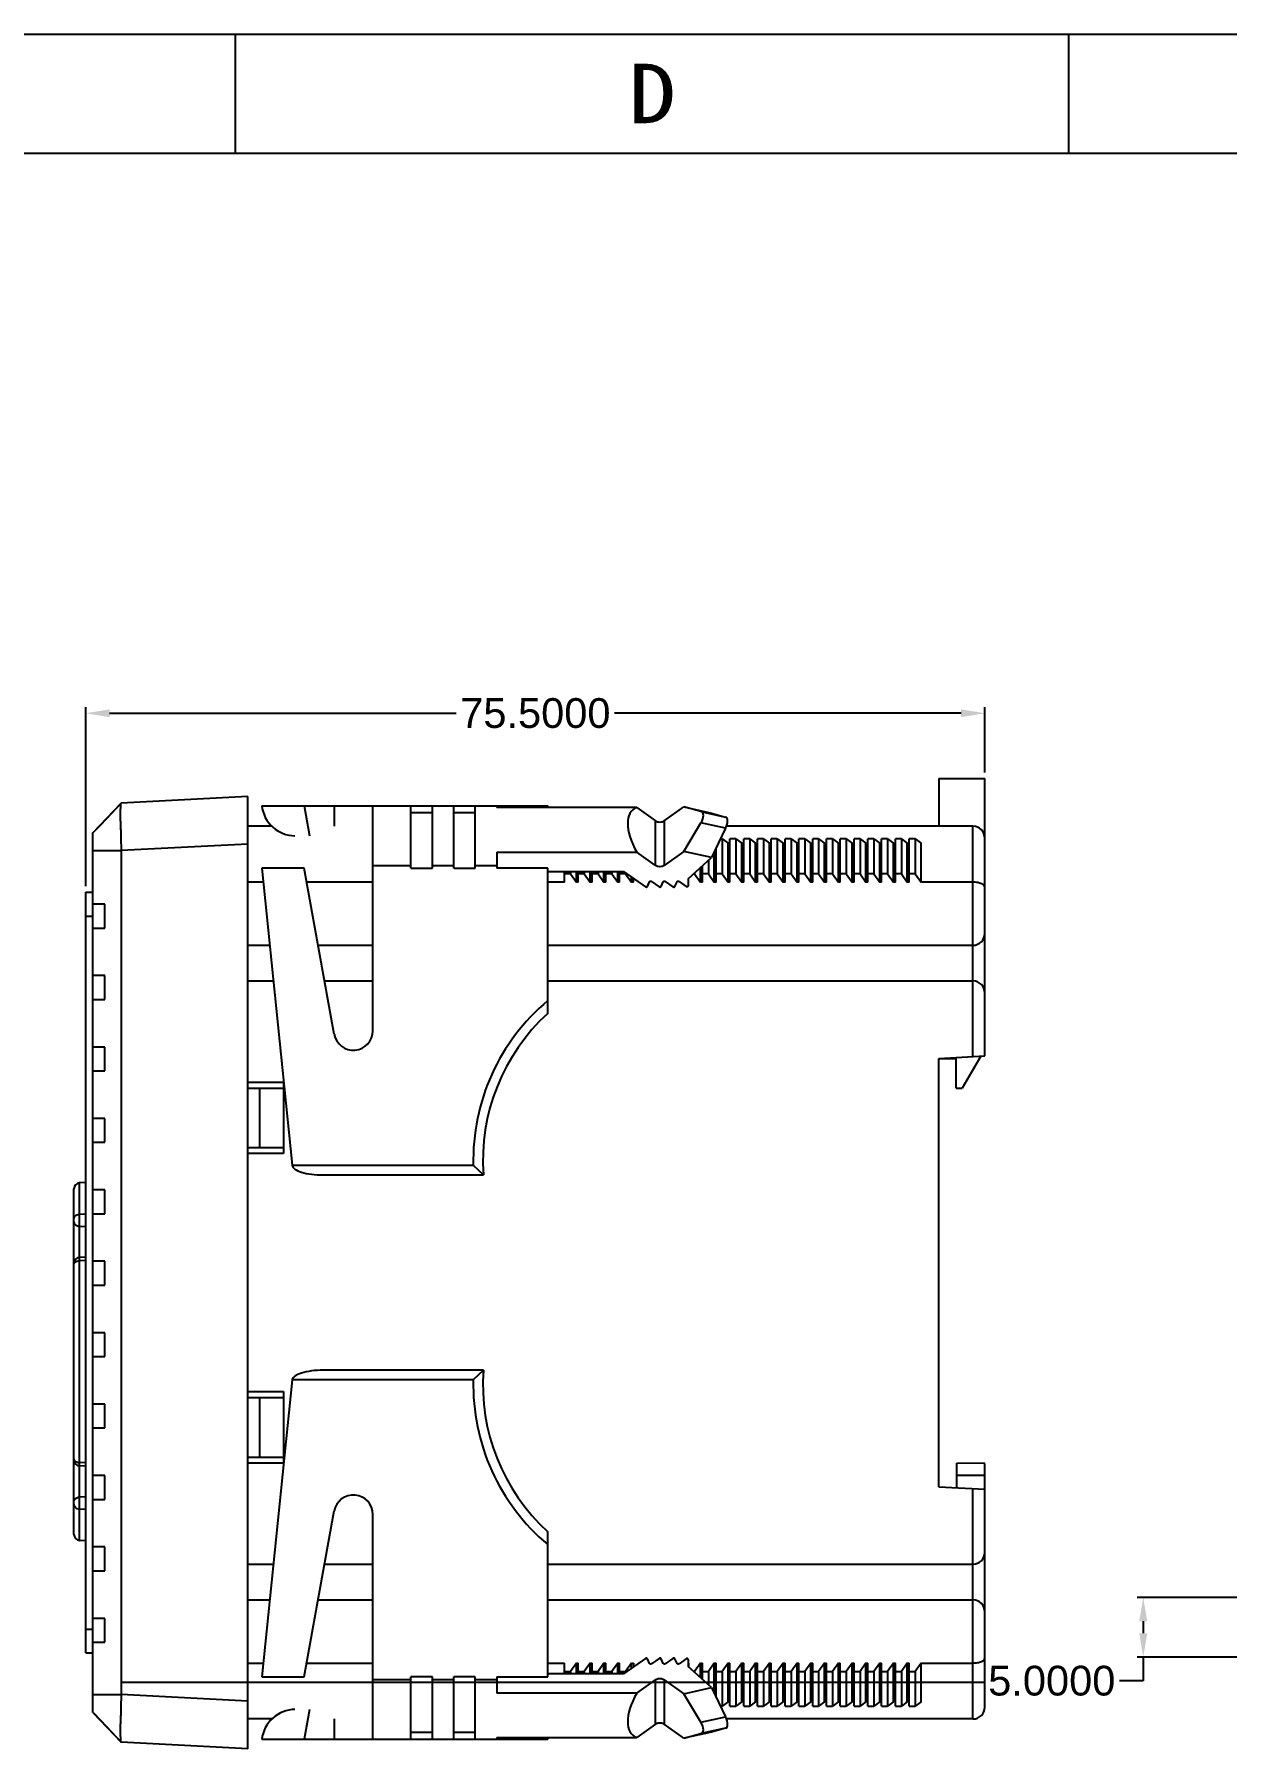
# Model space of a CAD drawing. Header units: millimetres. Extents: x 0 to 3909, y 0 to 1786.
# Drawn here: x 3612.5 to 3712.6, y 1641.6 to 1785.6 of the extents above; entities that cross this region are included whole.
import ezdxf
from ezdxf.enums import TextEntityAlignment as Align

# ---------------------------------------------------------------- set-up
doc = ezdxf.new("R2010")
doc.units = ezdxf.units.MM
doc.header["$MEASUREMENT"] = 0
doc.layers.get('0').update_dxf_attribs({"linetype": 'CONTINUOUS'})
doc.layers.get('Defpoints').update_dxf_attribs({"linetype": 'CONTINUOUS'})
doc.layers.add('dim', color=82, linetype='CONTINUOUS', lineweight=9)
doc.styles.get("Standard").update_dxf_attribs({"font": 'arial.ttf'})
doc.styles.add('TEXTSTYLE_0', font='txt', dxfattribs={"width": 0.8})
doc.dimstyles.get("Standard").update_dxf_attribs({"dimtxt": 0.18, "dimasz": 0.18, "dimexe": 0.18, "dimexo": 0.0625, "dimgap": 0.09, "dimtad": 0, "dimtih": 1, "dimtoh": 1, "dimdec": 4, "dimzin": 0, "dimdsep": 46, "dimtxsty": 'Standard', "dimcen": 0.09, "dimadec": 0, "dimazin": 0, "dimtfac": 1, "dimtdec": 4, "dimtofl": 0, "dimtmove": 0, "dimatfit": 3, "dimfxl": 0, "dimtolj": 1, "dimtzin": 0, "dimarcsym": 0})

# ---------------------------------------------------------------- blocks, each defined once
blk = doc.blocks.new('SUN_6HWZ35TKK40GSGJE8VEUYAXIAKM')
at = {"color": 7, "linetype": 'Continuous'}
for p, q in [((-594, 420), (0, 420)), ((-280, 410), (-280, 420)), ((-210, 410), (-210, 420)), ((-584, 410), (-10, 410))]:
    blk.add_line(p, q, dxfattribs=at)
at = {"color": 2, "style": 'TEXTSTYLE_0', "width": 0.792749}
blk.add_text('D', height=5, dxfattribs=at).set_placement((-246.99, 412.53), (-242.99, 412.53), align=Align.FIT)
blk = doc.blocks.new('*D74')
at = {"layer": 'Defpoints', "color": 0}
for p in [(3692.34, 1728.57), (3692.34, 1723.08), (3616.84, 1713.53)]:
    blk.add_point(p, dxfattribs=at)
at = {"layer": 'dim', "color": 0, "lineweight": -2}
for p, q in [((3616.84, 1714.03), (3616.84, 1729.07)), ((3618.84, 1728.57), (3647.94, 1728.57)), ((3690.34, 1728.57), (3661.23, 1728.57)), ((3692.34, 1723.58), (3692.34, 1729.07))]:
    blk.add_line(p, q, dxfattribs=at)
at = {"layer": 'dim', "color": 0}
for points in [[(3618.84, 1728.9), (3618.84, 1728.24), (3616.84, 1728.57)], [(3690.34, 1728.9), (3690.34, 1728.24), (3692.34, 1728.57)]]:
    blk.add_solid(points, dxfattribs=at)
at = {"layer": 'dim', "color": 0, "insert": (3654.59, 1728.57), "char_height": 2.5, "attachment_point": 5}
blk.add_mtext('\\A1;75.5000', dxfattribs=at)
blk = doc.blocks.new('*D82')
at = {"layer": 'Defpoints', "color": 0}
for p in [(3736.83, 1654.28), (3705.64, 1649.28), (3736.83, 1649.28)]:
    blk.add_point(p, dxfattribs=at)
at = {"layer": 'dim', "color": 0, "lineweight": -2}
for p, q in [((3736.33, 1654.28), (3705.14, 1654.28)), ((3705.64, 1652.28), (3705.64, 1651.28)), ((3736.33, 1649.28), (3705.14, 1649.28)), ((3705.64, 1649.28), (3705.64, 1647.28)), ((3705.64, 1647.28), (3703.64, 1647.28))]:
    blk.add_line(p, q, dxfattribs=at)
at = {"layer": 'dim', "color": 0}
for points in [[(3705.31, 1652.28), (3705.98, 1652.28), (3705.64, 1654.28)], [(3705.31, 1651.28), (3705.98, 1651.28), (3705.64, 1649.28)]]:
    blk.add_solid(points, dxfattribs=at)
at = {"layer": 'dim', "color": 0, "insert": (3697.96, 1647.28), "char_height": 2.5, "attachment_point": 5}
blk.add_mtext('\\A1;5.0000', dxfattribs=at)

msp = doc.modelspace()

# ---------------------------------------------------------------- linework, layer by layer
at = {"color": 7, "linetype": 'Continuous'}
for p, q in [((3688.47884, 1723.07825), (3692.33884, 1723.07825)), ((3688.47884, 1723.07825), (3688.47884, 1719.07825)), ((3692.33884, 1699.78055), (3692.33884, 1723.07825)), ((3630.43884, 1721.57825), (3619.808, 1721.02112)), ((3630.43884, 1641.57825), (3630.43884, 1721.57825)), ((3617.43884, 1718.52454), (3619.808, 1721.02112)), ((3619.80406, 1721.01897), (3619.808, 1721.02112)), ((3631.62251, 1720.77825), (3655.63884, 1720.77825)), ((3635.17794, 1720.77825), (3635.63064, 1718.27825)), ((3637.70211, 1720.77825), (3637.70211, 1719.07825)), ((3640.942, 1701.89689), (3640.942, 1720.77825)), ((3644.142, 1715.54566), (3644.142, 1720.77825)), ((3645.942, 1720.20166), (3644.142, 1720.20166)), ((3645.942, 1715.54566), (3645.942, 1720.77825)), ((3647.742, 1715.54566), (3647.742, 1720.77825)), ((3649.542, 1720.20166), (3647.742, 1720.20166)), ((3649.542, 1715.54566), (3649.542, 1720.77825)), ((3651.342, 1720.77825), (3651.342, 1720.65021)), ((3663.10327, 1720.65021), (3651.342, 1720.65021)), ((3655.63884, 1720.77825), (3655.63884, 1720.65021)), ((3663.10327, 1720.65021), (3664.6916, 1719.52709)), ((3665.39871, 1719.52709), (3667.0608, 1720.70237)), ((3668.49712, 1720.31344), (3667.0608, 1720.70237)), ((3667.0608, 1720.70237), (3669.37632, 1720.18615)), ((3668.49712, 1720.31344), (3670.55935, 1719.85366)), ((3669.37632, 1720.18615), (3670.55935, 1719.85366)), ((3617.43884, 1644.63197), (3617.43884, 1718.52454)), ((3619.75524, 1719.49393), (3619.75521, 1719.51521)), ((3632.48189, 1719.07825), (3630.43884, 1719.07825)), ((3664.6916, 1715.77942), (3664.6916, 1719.52709)), ((3665.39871, 1719.52709), (3665.39871, 1715.77942)), ((3667.06773, 1716.9596), (3668.4963, 1719.36192)), ((3670.55867, 1718.9021), (3668.4963, 1719.36192)), ((3670.55867, 1718.9021), (3669.38318, 1716.4447)), ((3691.33884, 1719.07825), (3670.61908, 1719.07825)), ((3691.33884, 1699.72814), (3691.33884, 1719.07825)), ((3617.43884, 1717.0266), (3619.808, 1717.02659)), ((3630.43884, 1717.58374), (3619.808, 1717.0266)), ((3619.808, 1717.02659), (3619.808, 1646.12991)), ((3651.342, 1716.90255), (3663.10327, 1716.90255)), ((3651.342, 1716.90255), (3651.342, 1715.54566)), ((3664.6916, 1715.77942), (3663.10327, 1716.90255)), ((3667.06773, 1716.9596), (3665.39871, 1715.77942)), ((3669.38318, 1716.4447), (3667.06773, 1716.9596)), ((3669.61778, 1714.37825), (3669.61778, 1716.93514)), ((3669.77568, 1714.37825), (3669.77568, 1717.26523)), ((3670.27568, 1718.00564), (3670.12985, 1718.00564)), ((3670.27568, 1718.00564), (3670.77568, 1717.65209)), ((3670.27568, 1718.00564), (3670.27568, 1715.08536)), ((3670.77568, 1714.37825), (3670.77568, 1717.65209)), ((3671.43357, 1718.00564), (3670.93357, 1718.00564)), ((3670.93357, 1714.37825), (3670.93357, 1718.00564)), ((3671.43357, 1718.00564), (3671.93357, 1717.65209)), ((3671.43357, 1718.00564), (3671.43357, 1715.08536)), ((3671.93357, 1714.37825), (3671.93357, 1717.65209)), ((3672.59147, 1718.00564), (3672.09147, 1718.00564)), ((3672.09147, 1714.37825), (3672.09147, 1718.00564)), ((3672.59147, 1718.00564), (3673.09147, 1717.65209)), ((3672.59147, 1718.00564), (3672.59147, 1715.08536)), ((3673.09147, 1714.37825), (3673.09147, 1717.65209)), ((3673.74936, 1718.00564), (3673.24936, 1718.00564)), ((3673.24936, 1714.37825), (3673.24936, 1718.00564)), ((3673.74936, 1718.00564), (3674.24936, 1717.65209)), ((3673.74936, 1718.00564), (3673.74936, 1715.08536)), ((3674.24936, 1714.37825), (3674.24936, 1717.65209)), ((3674.90726, 1718.00564), (3674.40726, 1718.00564)), ((3674.40726, 1714.37825), (3674.40726, 1718.00564)), ((3674.90726, 1718.00564), (3675.40726, 1717.65209)), ((3674.90726, 1718.00564), (3674.90726, 1715.08536)), ((3675.40726, 1714.37825), (3675.40726, 1717.65209)), ((3676.06515, 1718.00564), (3675.56515, 1718.00564)), ((3675.56515, 1714.37825), (3675.56515, 1718.00564)), ((3676.06515, 1718.00564), (3676.56515, 1717.65209)), ((3676.06515, 1718.00564), (3676.06515, 1715.08536)), ((3676.56515, 1714.37825), (3676.56515, 1717.65209)), ((3677.22305, 1718.00564), (3676.72305, 1718.00564)), ((3676.72305, 1714.37825), (3676.72305, 1718.00564)), ((3677.22305, 1718.00564), (3677.72305, 1717.65209)), ((3677.22305, 1718.00564), (3677.22305, 1715.08536)), ((3677.72305, 1714.37825), (3677.72305, 1717.65209)), ((3678.38094, 1718.00564), (3677.88094, 1718.00564)), ((3677.88094, 1714.37825), (3677.88094, 1718.00564)), ((3678.38094, 1718.00564), (3678.88094, 1717.65209)), ((3678.38094, 1718.00564), (3678.38094, 1715.08536)), ((3678.88094, 1714.37825), (3678.88094, 1717.65209)), ((3679.53884, 1718.00564), (3679.03884, 1718.00564)), ((3679.03884, 1714.37825), (3679.03884, 1718.00564)), ((3679.53884, 1718.00564), (3680.03884, 1717.65209)), ((3679.53884, 1718.00564), (3679.53884, 1715.08536)), ((3680.03884, 1714.37825), (3680.03884, 1717.65209)), ((3680.69673, 1718.00564), (3680.19673, 1718.00564)), ((3680.19673, 1714.37825), (3680.19673, 1718.00564)), ((3680.69673, 1718.00564), (3681.19673, 1717.65209)), ((3680.69673, 1718.00564), (3680.69673, 1715.08536)), ((3681.19673, 1714.37825), (3681.19673, 1717.65209)), ((3681.85462, 1718.00564), (3681.35462, 1718.00564)), ((3681.35462, 1714.37825), (3681.35462, 1718.00564)), ((3681.85462, 1718.00564), (3682.35462, 1717.65209)), ((3681.85462, 1718.00564), (3681.85462, 1715.08536)), ((3682.35462, 1714.37825), (3682.35462, 1717.65209)), ((3683.01252, 1718.00564), (3682.51252, 1718.00564)), ((3682.51252, 1714.37825), (3682.51252, 1718.00564)), ((3683.01252, 1718.00564), (3683.51252, 1717.65209)), ((3683.01252, 1718.00564), (3683.01252, 1715.08536)), ((3683.51252, 1714.37825), (3683.51252, 1717.65209)), ((3684.17041, 1718.00564), (3683.67041, 1718.00564)), ((3683.67041, 1714.37825), (3683.67041, 1718.00564)), ((3684.17041, 1718.00564), (3684.67041, 1717.65209)), ((3684.17041, 1718.00564), (3684.17041, 1715.08536)), ((3684.67041, 1714.37825), (3684.67041, 1717.65209)), ((3685.32831, 1718.00564), (3684.82831, 1718.00564)), ((3684.82831, 1714.37825), (3684.82831, 1718.00564)), ((3685.32831, 1718.00564), (3685.82831, 1717.65209)), ((3685.32831, 1718.00564), (3685.32831, 1715.08536)), ((3685.82831, 1714.37825), (3685.82831, 1717.65209)), ((3686.4862, 1718.00564), (3685.9862, 1718.00564)), ((3685.9862, 1714.37825), (3685.9862, 1718.00564)), ((3686.4862, 1718.00564), (3686.9862, 1717.65209)), ((3686.4862, 1718.00564), (3686.4862, 1715.08536)), ((3686.9862, 1714.37825), (3686.9862, 1717.65209)), ((3635.17794, 1715.54566), (3631.62251, 1715.54566)), ((3631.62251, 1715.54566), (3634.16638, 1690.59055)), ((3637.70211, 1701.60592), (3635.17794, 1715.54566)), ((3640.942, 1715.77825), (3644.142, 1715.77825)), ((3644.142, 1715.54566), (3645.942, 1715.54566)), ((3645.942, 1715.77825), (3647.742, 1715.77825)), ((3647.742, 1715.54566), (3649.542, 1715.54566)), ((3649.542, 1715.77825), (3651.342, 1715.77825)), ((3655.63884, 1715.54566), (3651.342, 1715.54566)), ((3655.63884, 1703.3558), (3655.63884, 1715.54566)), ((3667.42283, 1714.6672), (3669.38318, 1716.4447)), ((3668.45989, 1714.37825), (3668.45989, 1715.60753)), ((3668.61778, 1714.37825), (3668.61778, 1715.7507)), ((3669.11778, 1716.20406), (3669.11778, 1715.08536)), ((3631.74152, 1714.37825), (3630.43884, 1714.37825)), ((3640.942, 1714.37825), (3635.38933, 1714.37825)), ((3655.63884, 1715.28726), (3661.99351, 1715.28726)), ((3657.03884, 1714.37825), (3655.63884, 1714.37825)), ((3657.03884, 1714.37825), (3657.03884, 1715.28726)), ((3657.53884, 1715.08536), (3657.03884, 1715.08536)), ((3657.53884, 1715.28726), (3657.53884, 1715.08536)), ((3657.53884, 1715.08536), (3658.03884, 1714.37825)), ((3658.03884, 1714.37825), (3658.03884, 1715.28726)), ((3658.19673, 1714.37825), (3658.03884, 1714.37825)), ((3658.19673, 1714.37825), (3658.19673, 1715.28726)), ((3658.69673, 1715.08536), (3658.19673, 1715.08536)), ((3658.69673, 1715.28726), (3658.69673, 1715.08536)), ((3658.69673, 1715.08536), (3659.19673, 1714.37825)), ((3659.19673, 1714.37825), (3659.19673, 1715.28726)), ((3659.35462, 1714.37825), (3659.19673, 1714.37825)), ((3659.35462, 1714.37825), (3659.35462, 1715.28726)), ((3659.85462, 1715.08536), (3659.35462, 1715.08536)), ((3659.85462, 1715.28726), (3659.85462, 1715.08536)), ((3659.85462, 1715.08536), (3660.35462, 1714.37825)), ((3660.35462, 1714.37825), (3660.35462, 1715.28726)), ((3660.51252, 1714.37825), (3660.35462, 1714.37825)), ((3660.51252, 1714.37825), (3660.51252, 1715.28726)), ((3661.01252, 1715.08536), (3660.51252, 1715.08536)), ((3661.01252, 1715.28726), (3661.01252, 1715.08536)), ((3661.01252, 1715.08536), (3661.51252, 1714.37825)), ((3661.51252, 1714.37825), (3661.51252, 1715.28726)), ((3661.67041, 1714.37825), (3661.51252, 1714.37825)), ((3661.67041, 1714.37825), (3661.67041, 1715.28726)), ((3662.17041, 1715.08536), (3661.67041, 1715.08536)), ((3661.99351, 1715.28726), (3663.83268, 1713.98678)), ((3662.17041, 1715.16217), (3662.17041, 1715.08536)), ((3662.17041, 1715.08536), (3662.67041, 1714.37825)), ((3662.67041, 1714.37825), (3662.67041, 1714.80862)), ((3662.82831, 1714.37825), (3662.67041, 1714.37825)), ((3662.82831, 1714.37825), (3662.82831, 1714.69697)), ((3663.99875, 1714.01548), (3664.17427, 1714.40851)), ((3664.34351, 1714.44432), (3664.99057, 1713.98678)), ((3665.15664, 1714.01548), (3665.33217, 1714.40851)), ((3665.5014, 1714.44432), (3666.14847, 1713.98678)), ((3666.31454, 1714.01548), (3666.49006, 1714.40851)), ((3666.6593, 1714.44432), (3667.25212, 1714.02513)), ((3667.42283, 1714.6672), (3667.42283, 1714.07513)), ((3667.45989, 1714.37825), (3667.45989, 1714.6672)), ((3667.95989, 1715.08536), (3667.884, 1715.08536)), ((3667.95989, 1715.15417), (3667.95989, 1715.08536)), ((3667.95989, 1715.08536), (3668.45989, 1714.37825)), ((3668.61778, 1714.37825), (3668.45989, 1714.37825)), ((3669.11778, 1715.08536), (3668.61778, 1715.08536)), ((3669.11778, 1715.08536), (3669.61778, 1714.37825)), ((3669.77568, 1714.37825), (3669.61778, 1714.37825)), ((3670.27568, 1715.08536), (3669.77568, 1715.08536)), ((3670.27568, 1715.08536), (3670.77568, 1714.37825)), ((3670.93357, 1714.37825), (3670.77568, 1714.37825)), ((3671.43357, 1715.08536), (3670.93357, 1715.08536)), ((3671.43357, 1715.08536), (3671.93357, 1714.37825)), ((3672.09147, 1714.37825), (3671.93357, 1714.37825)), ((3672.59147, 1715.08536), (3672.09147, 1715.08536)), ((3672.59147, 1715.08536), (3673.09147, 1714.37825)), ((3673.24936, 1714.37825), (3673.09147, 1714.37825)), ((3673.74936, 1715.08536), (3673.24936, 1715.08536)), ((3673.74936, 1715.08536), (3674.24936, 1714.37825)), ((3674.40726, 1714.37825), (3674.24936, 1714.37825)), ((3674.90726, 1715.08536), (3674.40726, 1715.08536)), ((3674.90726, 1715.08536), (3675.40726, 1714.37825)), ((3675.56515, 1714.37825), (3675.40726, 1714.37825)), ((3676.06515, 1715.08536), (3675.56515, 1715.08536)), ((3676.06515, 1715.08536), (3676.56515, 1714.37825)), ((3676.72305, 1714.37825), (3676.56515, 1714.37825)), ((3677.22305, 1715.08536), (3676.72305, 1715.08536)), ((3677.22305, 1715.08536), (3677.72305, 1714.37825)), ((3677.88094, 1714.37825), (3677.72305, 1714.37825)), ((3678.38094, 1715.08536), (3677.88094, 1715.08536)), ((3678.38094, 1715.08536), (3678.88094, 1714.37825)), ((3679.03884, 1714.37825), (3678.88094, 1714.37825)), ((3679.53884, 1715.08536), (3679.03884, 1715.08536)), ((3679.53884, 1715.08536), (3680.03884, 1714.37825)), ((3680.19673, 1714.37825), (3680.03884, 1714.37825)), ((3680.69673, 1715.08536), (3680.19673, 1715.08536)), ((3680.69673, 1715.08536), (3681.19673, 1714.37825)), ((3681.35462, 1714.37825), (3681.19673, 1714.37825)), ((3681.85462, 1715.08536), (3681.35462, 1715.08536)), ((3681.85462, 1715.08536), (3682.35462, 1714.37825)), ((3682.51252, 1714.37825), (3682.35462, 1714.37825)), ((3683.01252, 1715.08536), (3682.51252, 1715.08536)), ((3683.01252, 1715.08536), (3683.51252, 1714.37825)), ((3683.67041, 1714.37825), (3683.51252, 1714.37825)), ((3684.17041, 1715.08536), (3683.67041, 1715.08536)), ((3684.17041, 1715.08536), (3684.67041, 1714.37825)), ((3684.82831, 1714.37825), (3684.67041, 1714.37825)), ((3685.32831, 1715.08536), (3684.82831, 1715.08536)), ((3685.32831, 1715.08536), (3685.82831, 1714.37825)), ((3685.9862, 1714.37825), (3685.82831, 1714.37825)), ((3686.4862, 1715.08536), (3685.9862, 1715.08536)), ((3686.4862, 1715.08536), (3686.9862, 1714.37825)), ((3691.33884, 1714.37825), (3686.9862, 1714.37825)), ((3616.83884, 1713.52825), (3617.43884, 1713.52825)), ((3616.83884, 1649.62825), (3616.83884, 1713.52825)), ((3616.83884, 1711.52825), (3617.43884, 1711.52825)), ((3618.43884, 1712.52825), (3617.43884, 1712.52825)), ((3618.43884, 1710.52825), (3618.43884, 1712.52825)), ((3617.43884, 1710.52825), (3618.43884, 1710.52825)), ((3630.43884, 1709.07825), (3632.28179, 1709.07825)), ((3636.34904, 1709.07825), (3640.942, 1709.07825)), ((3655.63884, 1709.07825), (3691.33884, 1709.07825)), ((3618.43884, 1706.52825), (3617.43884, 1706.52825)), ((3618.43884, 1704.52825), (3618.43884, 1706.52825)), ((3630.43884, 1706.07825), (3632.5876, 1706.07825)), ((3636.89227, 1706.07825), (3640.942, 1706.07825)), ((3655.63884, 1706.07825), (3691.33884, 1706.07825)), ((3617.43884, 1704.52825), (3618.43884, 1704.52825)), ((3618.43884, 1700.52825), (3617.43884, 1700.52825)), ((3618.43884, 1698.52825), (3618.43884, 1700.52825)), ((3688.47884, 1699.57825), (3692.33884, 1699.78055)), ((3689.93884, 1697.07825), (3689.93884, 1699.65477)), ((3691.9884, 1699.76218), (3690.43884, 1697.07825)), ((3617.43884, 1698.52825), (3618.43884, 1698.52825)), ((3688.47884, 1663.57825), (3688.47884, 1699.57825)), ((3688.47884, 1699.57825), (3689.93884, 1699.57825)), ((3630.43884, 1697.57825), (3633.43884, 1697.57825)), ((3630.43884, 1697.07825), (3633.43884, 1697.07825)), ((3631.43884, 1692.07825), (3631.43884, 1697.07825)), ((3633.43884, 1697.57825), (3633.43884, 1691.57825)), ((3689.93884, 1697.07825), (3690.43884, 1697.07825)), ((3618.43884, 1694.52825), (3617.43884, 1694.52825)), ((3618.43884, 1692.52825), (3618.43884, 1694.52825)), ((3617.43884, 1692.52825), (3618.43884, 1692.52825)), ((3630.43884, 1692.07825), (3633.43884, 1692.07825)), ((3633.43884, 1691.57825), (3630.43884, 1691.57825)), ((3634.16638, 1690.59055), (3649.37593, 1690.59055)), ((3636.76214, 1689.77825), (3650.22736, 1689.77825)), ((3649.37593, 1690.59055), (3650.22736, 1689.77825)), ((3615.83884, 1665.83474), (3615.83884, 1688.6092)), ((3616.83884, 1689.13684), (3616.31267, 1689.10926)), ((3616.31267, 1659.08367), (3616.31267, 1689.10926)), ((3618.43884, 1688.52825), (3617.43884, 1688.52825)), ((3618.43884, 1686.52825), (3618.43884, 1688.52825)), ((3616.31267, 1686.48992), (3616.83884, 1686.51268)), ((3616.31267, 1685.4741), (3616.83884, 1685.4546)), ((3617.43884, 1686.52825), (3618.43884, 1686.52825)), ((3616.85763, 1682.88645), (3616.31267, 1682.85789)), ((3616.83884, 1682.58472), (3616.31267, 1682.56915)), ((3618.43884, 1682.52825), (3617.43884, 1682.52825)), ((3618.43884, 1680.52825), (3618.43884, 1682.52825)), ((3617.43884, 1680.52825), (3618.43884, 1680.52825)), ((3618.43884, 1676.52825), (3617.43884, 1676.52825)), ((3618.43884, 1674.52825), (3618.43884, 1676.52825)), ((3617.43884, 1674.52825), (3618.43884, 1674.52825)), ((3634.16638, 1672.56596), (3631.62251, 1647.61084)), ((3649.37593, 1672.56596), (3634.16638, 1672.56596)), ((3650.22736, 1673.37825), (3636.76214, 1673.37825)), ((3650.22736, 1673.37825), (3649.37593, 1672.56596)), ((3630.43884, 1671.57825), (3633.43884, 1671.57825)), ((3630.43884, 1671.07825), (3633.43884, 1671.07825)), ((3631.43884, 1666.07825), (3631.43884, 1671.07825)), ((3633.43884, 1671.57825), (3633.43884, 1665.57825)), ((3618.43884, 1670.52825), (3617.43884, 1670.52825)), ((3618.43884, 1668.52825), (3618.43884, 1670.52825)), ((3617.43884, 1668.52825), (3618.43884, 1668.52825)), ((3615.83884, 1659.58374), (3615.83884, 1665.83436)), ((3616.83884, 1665.60822), (3616.31267, 1665.62378)), ((3616.83884, 1665.30747), (3616.31267, 1665.33505)), ((3630.43884, 1666.07825), (3633.43884, 1666.07825)), ((3633.43884, 1665.57825), (3630.43884, 1665.57825)), ((3689.98884, 1663.49912), (3689.98884, 1665.56927)), ((3692.33884, 1665.52825), (3689.98884, 1665.56927)), ((3692.33884, 1645.07825), (3692.33884, 1665.52825)), ((3618.43884, 1664.52825), (3617.43884, 1664.52825)), ((3618.43884, 1662.52825), (3618.43884, 1664.52825)), ((3692.33884, 1664.52825), (3689.98884, 1664.52825)), ((3616.83884, 1662.73834), (3616.31267, 1662.71884)), ((3617.43884, 1662.52825), (3618.43884, 1662.52825)), ((3688.47884, 1663.57825), (3692.33884, 1663.37596)), ((3691.33884, 1644.07825), (3691.33884, 1663.42837)), ((3616.83884, 1661.68026), (3616.31267, 1661.70302)), ((3635.17794, 1647.61084), (3637.70211, 1661.55059)), ((3640.942, 1642.37825), (3640.942, 1661.25962)), ((3655.63884, 1647.61084), (3655.63884, 1659.80071)), ((3616.83884, 1659.0561), (3616.31267, 1659.08367)), ((3618.43884, 1658.52825), (3617.43884, 1658.52825)), ((3618.43884, 1656.52825), (3618.43884, 1658.52825)), ((3617.43884, 1656.52825), (3618.43884, 1656.52825)), ((3630.43884, 1657.07825), (3632.5876, 1657.07825)), ((3636.89227, 1657.07825), (3640.942, 1657.07825)), ((3655.63884, 1657.07825), (3691.33884, 1657.07825)), ((3630.43884, 1654.07825), (3632.28179, 1654.07825)), ((3636.34904, 1654.07825), (3640.942, 1654.07825)), ((3655.63884, 1654.07825), (3691.33884, 1654.07825)), ((3618.43884, 1652.52825), (3617.43884, 1652.52825)), ((3618.43884, 1650.52825), (3618.43884, 1652.52825)), ((3616.83884, 1651.62825), (3617.43884, 1651.62825)), ((3616.83884, 1649.62825), (3617.43884, 1649.62825)), ((3617.43884, 1650.52825), (3618.43884, 1650.52825)), ((3630.43884, 1648.77825), (3631.74152, 1648.77825)), ((3635.38933, 1648.77825), (3640.942, 1648.77825)), ((3655.63884, 1648.77825), (3657.03884, 1648.77825)), ((3661.99351, 1647.86924), (3655.63884, 1647.86924)), ((3657.03884, 1647.86924), (3657.03884, 1648.77825)), ((3657.03884, 1648.07115), (3657.53884, 1648.07115)), ((3658.03884, 1648.77825), (3657.53884, 1648.07115)), ((3657.53884, 1648.07115), (3657.53884, 1647.86924)), ((3658.03884, 1647.86924), (3658.03884, 1648.77825)), ((3658.03884, 1648.77825), (3658.19673, 1648.77825)), ((3658.19673, 1647.86924), (3658.19673, 1648.77825)), ((3658.19673, 1648.07115), (3658.69673, 1648.07115)), ((3659.19673, 1648.77825), (3658.69673, 1648.07115)), ((3658.69673, 1648.07115), (3658.69673, 1647.86924)), ((3659.19673, 1647.86924), (3659.19673, 1648.77825)), ((3659.19673, 1648.77825), (3659.35462, 1648.77825)), ((3659.35462, 1647.86924), (3659.35462, 1648.77825)), ((3659.35462, 1648.07115), (3659.85462, 1648.07115)), ((3660.35462, 1648.77825), (3659.85462, 1648.07115)), ((3659.85462, 1648.07115), (3659.85462, 1647.86924)), ((3660.35462, 1647.86924), (3660.35462, 1648.77825)), ((3660.35462, 1648.77825), (3660.51252, 1648.77825)), ((3660.51252, 1647.86924), (3660.51252, 1648.77825)), ((3660.51252, 1648.07115), (3661.01252, 1648.07115)), ((3661.51252, 1648.77825), (3661.01252, 1648.07115)), ((3661.01252, 1648.07115), (3661.01252, 1647.86924)), ((3661.51252, 1647.86924), (3661.51252, 1648.77825)), ((3661.51252, 1648.77825), (3661.67041, 1648.77825)), ((3661.67041, 1647.86924), (3661.67041, 1648.77825)), ((3661.67041, 1648.07115), (3662.17041, 1648.07115)), ((3663.83268, 1649.16973), (3661.99351, 1647.86924)), ((3662.67041, 1648.77825), (3662.17041, 1648.07115)), ((3662.17041, 1648.07115), (3662.17041, 1647.99433)), ((3662.67041, 1648.34789), (3662.67041, 1648.77825)), ((3662.67041, 1648.77825), (3662.82831, 1648.77825)), ((3662.82831, 1648.77825), (3662.82831, 1648.45954)), ((3664.17434, 1648.74784), (3663.99875, 1649.14102)), ((3664.99057, 1649.16973), (3664.34351, 1648.71219)), ((3665.33224, 1648.74784), (3665.15664, 1649.14102)), ((3666.14847, 1649.16973), (3665.5014, 1648.71219)), ((3666.49013, 1648.74784), (3666.31454, 1649.14102)), ((3667.25212, 1649.13138), (3666.6593, 1648.71219)), ((3667.42283, 1649.08138), (3667.42283, 1648.48931)), ((3667.42283, 1648.77825), (3667.45989, 1648.77825)), ((3669.38318, 1646.71181), (3667.42283, 1648.48931)), ((3667.45989, 1648.77825), (3667.45989, 1648.48931)), ((3667.884, 1648.07115), (3667.95989, 1648.07115)), ((3668.45989, 1648.77825), (3667.95989, 1648.07115)), ((3667.95989, 1648.07115), (3667.95989, 1648.00234)), ((3668.45989, 1647.54898), (3668.45989, 1648.77825)), ((3668.45989, 1648.77825), (3668.61778, 1648.77825)), ((3668.61778, 1647.40581), (3668.61778, 1648.77825)), ((3668.61778, 1648.07115), (3669.11778, 1648.07115)), ((3669.61778, 1648.77825), (3669.11778, 1648.07115)), ((3669.11778, 1648.07115), (3669.11778, 1646.95245)), ((3669.61778, 1646.22136), (3669.61778, 1648.77825)), ((3669.61778, 1648.77825), (3669.77568, 1648.77825)), ((3669.77568, 1645.89128), (3669.77568, 1648.77825)), ((3669.77568, 1648.07115), (3670.27568, 1648.07115)), ((3670.77568, 1648.77825), (3670.27568, 1648.07115)), ((3670.27568, 1648.07115), (3670.27568, 1645.15087)), ((3670.77568, 1645.50442), (3670.77568, 1648.77825)), ((3670.77568, 1648.77825), (3670.93357, 1648.77825)), ((3670.93357, 1645.15087), (3670.93357, 1648.77825)), ((3670.93357, 1648.07115), (3671.43357, 1648.07115)), ((3671.93357, 1648.77825), (3671.43357, 1648.07115)), ((3671.43357, 1648.07115), (3671.43357, 1645.15087)), ((3671.93357, 1645.50442), (3671.93357, 1648.77825)), ((3671.93357, 1648.77825), (3672.09147, 1648.77825)), ((3672.09147, 1645.15087), (3672.09147, 1648.77825)), ((3672.09147, 1648.07115), (3672.59147, 1648.07115)), ((3673.09147, 1648.77825), (3672.59147, 1648.07115)), ((3672.59147, 1648.07115), (3672.59147, 1645.15087)), ((3673.09147, 1645.50442), (3673.09147, 1648.77825)), ((3673.09147, 1648.77825), (3673.24936, 1648.77825)), ((3673.24936, 1645.15087), (3673.24936, 1648.77825)), ((3673.24936, 1648.07115), (3673.74936, 1648.07115)), ((3674.24936, 1648.77825), (3673.74936, 1648.07115)), ((3673.74936, 1648.07115), (3673.74936, 1645.15087)), ((3674.24936, 1645.50442), (3674.24936, 1648.77825)), ((3674.24936, 1648.77825), (3674.40726, 1648.77825)), ((3674.40726, 1645.15087), (3674.40726, 1648.77825)), ((3674.40726, 1648.07115), (3674.90726, 1648.07115)), ((3675.40726, 1648.77825), (3674.90726, 1648.07115)), ((3674.90726, 1648.07115), (3674.90726, 1645.15087)), ((3675.40726, 1645.50442), (3675.40726, 1648.77825)), ((3675.40726, 1648.77825), (3675.56515, 1648.77825)), ((3675.56515, 1645.15087), (3675.56515, 1648.77825)), ((3675.56515, 1648.07115), (3676.06515, 1648.07115)), ((3676.56515, 1648.77825), (3676.06515, 1648.07115)), ((3676.06515, 1648.07115), (3676.06515, 1645.15087)), ((3676.56515, 1645.50442), (3676.56515, 1648.77825)), ((3676.56515, 1648.77825), (3676.72305, 1648.77825)), ((3676.72305, 1645.15087), (3676.72305, 1648.77825)), ((3676.72305, 1648.07115), (3677.22305, 1648.07115)), ((3677.72305, 1648.77825), (3677.22305, 1648.07115)), ((3677.22305, 1648.07115), (3677.22305, 1645.15087)), ((3677.72305, 1645.50442), (3677.72305, 1648.77825)), ((3677.72305, 1648.77825), (3677.88094, 1648.77825)), ((3677.88094, 1645.15087), (3677.88094, 1648.77825)), ((3677.88094, 1648.07115), (3678.38094, 1648.07115)), ((3678.88094, 1648.77825), (3678.38094, 1648.07115)), ((3678.38094, 1648.07115), (3678.38094, 1645.15087)), ((3678.88094, 1645.50442), (3678.88094, 1648.77825)), ((3678.88094, 1648.77825), (3679.03884, 1648.77825)), ((3679.03884, 1645.15087), (3679.03884, 1648.77825)), ((3679.03884, 1648.07115), (3679.53884, 1648.07115)), ((3680.03884, 1648.77825), (3679.53884, 1648.07115)), ((3679.53884, 1648.07115), (3679.53884, 1645.15087)), ((3680.03884, 1645.50442), (3680.03884, 1648.77825)), ((3680.03884, 1648.77825), (3680.19673, 1648.77825)), ((3680.19673, 1645.15087), (3680.19673, 1648.77825)), ((3680.19673, 1648.07115), (3680.69673, 1648.07115)), ((3681.19673, 1648.77825), (3680.69673, 1648.07115)), ((3680.69673, 1648.07115), (3680.69673, 1645.15087)), ((3681.19673, 1645.50442), (3681.19673, 1648.77825)), ((3681.19673, 1648.77825), (3681.35462, 1648.77825)), ((3681.35462, 1645.15087), (3681.35462, 1648.77825)), ((3681.35462, 1648.07115), (3681.85462, 1648.07115)), ((3682.35462, 1648.77825), (3681.85462, 1648.07115)), ((3681.85462, 1648.07115), (3681.85462, 1645.15087)), ((3682.35462, 1645.50442), (3682.35462, 1648.77825)), ((3682.35462, 1648.77825), (3682.51252, 1648.77825)), ((3682.51252, 1645.15087), (3682.51252, 1648.77825)), ((3682.51252, 1648.07115), (3683.01252, 1648.07115)), ((3683.51252, 1648.77825), (3683.01252, 1648.07115)), ((3683.01252, 1648.07115), (3683.01252, 1645.15087)), ((3683.51252, 1645.50442), (3683.51252, 1648.77825)), ((3683.51252, 1648.77825), (3683.67041, 1648.77825)), ((3683.67041, 1645.15087), (3683.67041, 1648.77825)), ((3683.67041, 1648.07115), (3684.17041, 1648.07115)), ((3684.67041, 1648.77825), (3684.17041, 1648.07115)), ((3684.17041, 1648.07115), (3684.17041, 1645.15087)), ((3684.67041, 1645.50442), (3684.67041, 1648.77825)), ((3684.67041, 1648.77825), (3684.82831, 1648.77825)), ((3684.82831, 1645.15087), (3684.82831, 1648.77825)), ((3684.82831, 1648.07115), (3685.32831, 1648.07115)), ((3685.82831, 1648.77825), (3685.32831, 1648.07115)), ((3685.32831, 1648.07115), (3685.32831, 1645.15087)), ((3685.82831, 1645.50442), (3685.82831, 1648.77825)), ((3685.82831, 1648.77825), (3685.9862, 1648.77825)), ((3685.9862, 1645.15087), (3685.9862, 1648.77825)), ((3685.9862, 1648.07115), (3686.4862, 1648.07115)), ((3686.9862, 1648.77825), (3686.4862, 1648.07115)), ((3686.4862, 1648.07115), (3686.4862, 1645.15087)), ((3686.9862, 1645.50442), (3686.9862, 1648.77825)), ((3686.9862, 1648.77825), (3691.33884, 1648.77825)), ((3692.33884, 1647.14802), (3619.83884, 1647.14802)), ((3631.62251, 1647.61084), (3635.17794, 1647.61084)), ((3644.142, 1647.37825), (3640.942, 1647.37825)), ((3644.142, 1642.37825), (3644.142, 1647.61084)), ((3645.942, 1647.61084), (3644.142, 1647.61084)), ((3645.942, 1642.37825), (3645.942, 1647.61084)), ((3647.742, 1647.37825), (3645.942, 1647.37825)), ((3647.742, 1642.37825), (3647.742, 1647.61084)), ((3649.542, 1647.61084), (3647.742, 1647.61084)), ((3649.542, 1642.37825), (3649.542, 1647.61084)), ((3651.342, 1647.37825), (3649.542, 1647.37825)), ((3651.342, 1647.61084), (3651.342, 1646.25396)), ((3651.342, 1647.61084), (3655.63884, 1647.61084)), ((3663.10327, 1646.25396), (3664.6916, 1647.37708)), ((3664.6916, 1643.62942), (3664.6916, 1647.37708)), ((3665.39871, 1647.37708), (3665.39871, 1643.62942)), ((3665.39871, 1647.37708), (3667.06773, 1646.19691)), ((3667.06773, 1646.19691), (3669.38318, 1646.71181)), ((3669.38318, 1646.71181), (3670.55867, 1644.25441)), ((3617.43884, 1646.12991), (3619.808, 1646.12991)), ((3630.43884, 1645.57277), (3619.808, 1646.12991)), ((3635.63064, 1644.87825), (3635.17794, 1642.37825)), ((3663.10327, 1646.25396), (3651.342, 1646.25396)), ((3668.4963, 1643.79459), (3667.06773, 1646.19691)), ((3670.12985, 1645.15087), (3670.27568, 1645.15087)), ((3670.77568, 1645.50442), (3670.27568, 1645.15087)), ((3670.93357, 1645.15087), (3671.43357, 1645.15087)), ((3671.93357, 1645.50442), (3671.43357, 1645.15087)), ((3672.09147, 1645.15087), (3672.59147, 1645.15087)), ((3673.09147, 1645.50442), (3672.59147, 1645.15087)), ((3673.24936, 1645.15087), (3673.74936, 1645.15087)), ((3674.24936, 1645.50442), (3673.74936, 1645.15087)), ((3674.40726, 1645.15087), (3674.90726, 1645.15087)), ((3675.40726, 1645.50442), (3674.90726, 1645.15087)), ((3675.56515, 1645.15087), (3676.06515, 1645.15087)), ((3676.56515, 1645.50442), (3676.06515, 1645.15087)), ((3676.72305, 1645.15087), (3677.22305, 1645.15087)), ((3677.72305, 1645.50442), (3677.22305, 1645.15087)), ((3677.88094, 1645.15087), (3678.38094, 1645.15087)), ((3678.88094, 1645.50442), (3678.38094, 1645.15087)), ((3679.03884, 1645.15087), (3679.53884, 1645.15087)), ((3680.03884, 1645.50442), (3679.53884, 1645.15087)), ((3680.19673, 1645.15087), (3680.69673, 1645.15087)), ((3681.19673, 1645.50442), (3680.69673, 1645.15087)), ((3681.35462, 1645.15087), (3681.85462, 1645.15087)), ((3682.35462, 1645.50442), (3681.85462, 1645.15087)), ((3682.51252, 1645.15087), (3683.01252, 1645.15087)), ((3683.51252, 1645.50442), (3683.01252, 1645.15087)), ((3683.67041, 1645.15087), (3684.17041, 1645.15087)), ((3684.67041, 1645.50442), (3684.17041, 1645.15087)), ((3684.82831, 1645.15087), (3685.32831, 1645.15087)), ((3685.82831, 1645.50442), (3685.32831, 1645.15087)), ((3685.9862, 1645.15087), (3686.4862, 1645.15087)), ((3686.9862, 1645.50442), (3686.4862, 1645.15087)), ((3617.43884, 1644.63197), (3619.808, 1642.13539)), ((3619.75522, 1643.64131), (3619.75525, 1643.66258)), ((3632.48188, 1644.07825), (3630.43884, 1644.07825)), ((3637.70211, 1644.07825), (3637.70211, 1642.37825)), ((3664.6916, 1643.62942), (3663.10327, 1642.5063)), ((3667.0608, 1642.45414), (3665.39871, 1643.62942)), ((3668.4963, 1643.79459), (3670.55867, 1644.25441)), ((3691.33884, 1644.07825), (3670.61889, 1644.07825)), ((3619.808, 1642.13539), (3619.80401, 1642.13759)), ((3630.43884, 1641.57825), (3619.808, 1642.13539)), ((3631.62251, 1642.37825), (3655.63884, 1642.37825)), ((3644.142, 1642.95485), (3645.942, 1642.95485)), ((3647.742, 1642.95485), (3649.542, 1642.95485)), ((3651.342, 1642.5063), (3651.342, 1642.37825)), ((3651.342, 1642.5063), (3663.10327, 1642.5063)), ((3655.63884, 1642.5063), (3655.63884, 1642.37825)), ((3669.37632, 1642.97036), (3667.0608, 1642.45414)), ((3667.0608, 1642.45414), (3668.49712, 1642.84307)), ((3670.55935, 1643.30285), (3668.49712, 1642.84307)), ((3670.55935, 1643.30285), (3669.37632, 1642.97036))]:
    msp.add_line(p, q, dxfattribs=at)
for points in [[(3619.80363, 1721.01894), (3618.99086, 1720.16147), (3618.05909, 1719.17864), (3617.48701, 1718.57546)], [(3617.46992, 1644.59905), (3618.05908, 1643.97786), (3618.99083, 1642.99503), (3619.80352, 1642.13762)]]:
    msp.add_lwpolyline(points, dxfattribs=at)
for centre, radius, start, end in [((3619.80889, 1720.9942), 0.0269, 101.0215664, 103.6557135), ((3653.07963, 1719.5845), 33.32451, 180.1557244, 180.8721076), ((3698.90637, 1720.25701), 79.15618, 180.8539536, 181.0848116), ((3736.02916, 1720.82036), 116.28307, 181.0160431, 181.8696225), ((3691.33884, 1718.07825), 1, 0, 90), ((3691.33884, 1710.07825), 1, 270, 0), ((3691.33884, 1705.07825), 1, 0, 90), ((3666.93627, 1690.98592), 17.56479, 130.029828, 181.2897787), ((3666.93627, 1690.98592), 16.75249, 132.4055036, 184.1339628), ((3639.30899, 1701.89689), 1.63301, 190.2637162, 360), ((3616.33884, 1688.60995), 0.5, 93, 180), ((3616.33884, 1682.35858), 0.5, 93, 180), ((3666.93627, 1672.17059), 17.56479, 178.7102213, 229.970172), ((3666.93627, 1672.17059), 16.75249, 175.8660372, 227.5944964), ((3616.33884, 1665.83436), 0.5, 180, 267), ((3639.30899, 1661.25962), 1.63301, 0, 169.7362838), ((3616.33884, 1659.58299), 0.5, 180, 267), ((3691.33884, 1658.07825), 1, 270, 0), ((3691.33884, 1653.07825), 1, 0, 90), ((3737.32388, 1642.30389), 117.57815, 178.1352522, 178.9794282), ((3691.33884, 1645.07825), 1, 270, 0), ((3653.2403, 1643.57042), 33.48517, 179.1293551, 179.8423012), ((3698.99825, 1642.89997), 79.24803, 178.9167839, 179.1473768), ((3619.80887, 1642.16224), 0.02683, 256.1645838, 258.839372)]:
    msp.add_arc(centre, radius, start, end, dxfattribs=at)
for centre, major_axis, ratio, start_param, end_param in [((3634.13547, 1720.77825), (-1.95713, 1.76777), 0.903244652, 0.785398163, 2.35619449), ((3667.34326, 1715.77825), (4.6194, -4.6194), 0.414213562, 2.97569117, 4.092892301), ((3667.90655, 1719.42088), (0.68923, 0.84274), 0.475676131, -1.265031184, 0.209906617), ((3670.07316, 1718.93782), (0.53342, 0.89566), 0.427100764, -1.360375144, 0.114562657), ((3636.67933, 1690.59055), (2.5143, -0.02986), 0.322853193, -3.104819032, -1.534022705), ((3636.67933, 1672.56596), (2.5143, 0.02986), 0.322853193, 1.534022705, 3.104819032), ((3634.13547, 1642.37825), (1.95713, 1.76777), 0.903244652, 0.785398163, 2.35619449), ((3667.34326, 1647.37825), (4.6194, 4.6194), 0.414213562, 8.473478314, 9.590679444), ((3667.90655, 1643.73563), (-0.68923, 0.84274), 0.475676131, -3.351499271, -1.87656147), ((3670.07316, 1644.21869), (-0.53342, 0.89566), 0.427100764, -3.256155311, -1.78121751)]:
    msp.add_ellipse(centre, major_axis=major_axis, ratio=ratio, start_param=start_param, end_param=end_param, dxfattribs=at)
for points, start_tangent, end_tangent in [([(3619.75521, 1719.51521), (3619.75522, 1720.14736), (3619.76438, 1720.62349), (3619.78244, 1720.91968), (3619.80254, 1721.02034)], (-0.001114012, 0.999999379), (0.971684635, 0.236281547)), ([(3664.6916, 1719.52709), (3664.91666, 1719.43543), (3665.17356, 1719.43541), (3665.39871, 1719.52709)], (0.816496582, -0.577350267), (0.816496582, 0.577350267)), ([(3665.39871, 1715.77942), (3665.17365, 1715.68776), (3664.91676, 1715.68775), (3664.6916, 1715.77942)], (-0.816496582, -0.577350267), (-0.816496582, 0.577350267)), ([(3663.83268, 1713.98678), (3663.89102, 1713.96661), (3663.95457, 1713.97606), (3663.99875, 1714.01548)], (0.81649658, -0.577350271), (0.407776597, 0.91308173)), ([(3664.17427, 1714.40851), (3664.19401, 1714.43786), (3664.22766, 1714.45741), (3664.2728, 1714.46503)], (0.407776604, 0.913081727), (1, 0)), ([(3664.2728, 1714.46503), (3664.29868, 1714.46262), (3664.3228, 1714.45556), (3664.34351, 1714.44432)], (1, 0), (0.81649658, -0.577350271)), ([(3664.99057, 1713.98678), (3665.04891, 1713.96661), (3665.11247, 1713.97606), (3665.15664, 1714.01548)], (0.81649658, -0.577350271), (0.407776597, 0.91308173)), ([(3665.33217, 1714.40851), (3665.35191, 1714.43786), (3665.38555, 1714.45741), (3665.43069, 1714.46503)], (0.407776604, 0.913081727), (1, 0)), ([(3665.43069, 1714.46503), (3665.45658, 1714.46262), (3665.48069, 1714.45556), (3665.5014, 1714.44432)], (1, 0), (0.81649658, -0.577350271)), ([(3666.14847, 1713.98678), (3666.20681, 1713.96661), (3666.27036, 1713.97606), (3666.31454, 1714.01548)], (0.81649658, -0.577350271), (0.407776597, 0.91308173)), ([(3666.49006, 1714.40851), (3666.5098, 1714.43786), (3666.54345, 1714.45741), (3666.58859, 1714.46503)], (0.407776604, 0.913081727), (1, 0)), ([(3666.58859, 1714.46503), (3666.61447, 1714.46262), (3666.63859, 1714.45556), (3666.6593, 1714.44432)], (1, 0), (0.81649658, -0.577350271)), ([(3667.25212, 1714.02513), (3667.31993, 1714.00446), (3667.38927, 1714.02235), (3667.42283, 1714.07513)], (0.816496583, -0.577350267), (0, 1)), ([(3692.33884, 1713.96404), (3692.2686, 1714.11654), (3692.06121, 1714.25047), (3691.73705, 1714.34399), (3691.33884, 1714.37825)], (0, 1), (-1, 0)), ([(3615.83884, 1686.07772), (3615.90153, 1686.27783), (3616.07388, 1686.42776), (3616.31267, 1686.48992)], (0, 1), (0.999065426, 0.043223542)), ([(3615.83884, 1685.82717), (3615.90153, 1685.65576), (3616.07388, 1685.52734), (3616.31267, 1685.4741)], (0, -1), (0.999314063, -0.037032477)), ([(3615.83884, 1682.28736), (3615.90153, 1682.42416)], (0, 1), (0.683844761, 0.729627537)), ([(3615.90153, 1682.42416), (3616.07388, 1682.52666)], (0.683844761, 0.729627537), (0.946351722, 0.32313839)), ([(3616.07388, 1682.52666), (3616.31267, 1682.56915)], (0.946351721, 0.323138391), (0.999562885, 0.029564155)), ([(3615.83884, 1665.90558), (3615.90153, 1665.76877)], (0, -1), (0.683844797, -0.729627504)), ([(3615.90153, 1665.76877), (3616.07388, 1665.66627)], (0.683844795, -0.729627505), (0.946351704, -0.32313844)), ([(3616.07388, 1665.66627), (3616.31267, 1665.62378)], (0.946351706, -0.323138437), (0.999562885, -0.029564152)), ([(3615.83884, 1662.36577), (3615.90153, 1662.53718), (3616.07388, 1662.6656), (3616.31267, 1662.71884)], (0, 1), (0.999314063, 0.037032477)), ([(3615.83884, 1662.11522), (3615.90153, 1661.91511), (3616.07388, 1661.76517), (3616.31267, 1661.70302)], (0, -1), (0.999065426, -0.043223542)), ([(3663.99875, 1649.14102), (3663.96014, 1649.17795), (3663.89759, 1649.1903), (3663.83268, 1649.16973)], (-0.4077766, 0.913081729), (-0.816496583, -0.577350266)), ([(3665.15664, 1649.14102), (3665.11804, 1649.17795), (3665.05549, 1649.1903), (3664.99057, 1649.16973)], (-0.4077766, 0.913081729), (-0.816496583, -0.577350266)), ([(3666.31454, 1649.14102), (3666.27593, 1649.17795), (3666.21338, 1649.1903), (3666.14847, 1649.16973)], (-0.4077766, 0.913081729), (-0.816496583, -0.577350266)), ([(3691.33884, 1648.77825), (3691.73705, 1648.81251), (3692.06121, 1648.90604), (3692.2686, 1649.03997), (3692.33884, 1649.19247)], (1, 0), (0, 1)), ([(3664.2728, 1648.69148), (3664.23029, 1648.69818), (3664.19585, 1648.71703), (3664.17434, 1648.74784)], (-1, 0), (-0.407776598, 0.91308173)), ([(3664.34351, 1648.71219), (3664.3228, 1648.70095), (3664.29868, 1648.69389), (3664.2728, 1648.69148)], (-0.81649658, -0.577350271), (-1, 0)), ([(3665.43069, 1648.69148), (3665.38819, 1648.69818), (3665.35375, 1648.71703), (3665.33224, 1648.74784)], (-1, 0), (-0.407776598, 0.91308173)), ([(3665.5014, 1648.71219), (3665.48069, 1648.70095), (3665.45658, 1648.69389), (3665.43069, 1648.69148)], (-0.81649658, -0.577350271), (-1, 0)), ([(3666.58859, 1648.69148), (3666.54608, 1648.69818), (3666.51164, 1648.71703), (3666.49013, 1648.74784)], (-1, 0), (-0.407776598, 0.91308173)), ([(3666.6593, 1648.71219), (3666.63859, 1648.70095), (3666.61447, 1648.69389), (3666.58859, 1648.69148)], (-0.81649658, -0.577350271), (-1, 0)), ([(3667.42283, 1649.08138), (3667.39556, 1649.1299), (3667.32862, 1649.15192), (3667.25212, 1649.13138)], (0, 1), (-0.816496583, -0.577350267)), ([(3664.6916, 1647.37708), (3664.91666, 1647.46874), (3665.17356, 1647.46876), (3665.39871, 1647.37708)], (0.816496582, 0.577350267), (0.816496582, -0.577350267)), ([(3619.80245, 1642.13619), (3619.7824, 1642.23684), (3619.76438, 1642.53303), (3619.75521, 1643.00916), (3619.75522, 1643.64131)], (-0.970937779, 0.239332047), (0.001159193, 0.999999328)), ([(3665.39871, 1643.62942), (3665.17365, 1643.72108), (3664.91676, 1643.7211), (3664.6916, 1643.62942)], (-0.816496582, 0.577350267), (-0.816496582, -0.577350267))]:
    msp.add_spline(points, degree=3, dxfattribs=dict(at, start_tangent=start_tangent, end_tangent=end_tangent))

# ---------------------------------------------------------------- block references
msp.add_blockref('SUN_6HWZ35TKK40GSGJE8VEUYAXIAKM', (3909.39621, 1365.61144))

# ---------------------------------------------------------------- dimensions: what is measured, and where the dimension line sits
at = {"layer": 'dim'}
dim = msp.add_linear_dim(base=(3692.33884, 1728.57104), p1=(3616.83884, 1713.52825), p2=(3692.33884, 1723.07825), dimstyle='Standard', override={"dimtxt": 2.5, "dimasz": 2, "dimexe": 0.49975, "dimexo": 0.49975, "dimgap": 0.49975}, dxfattribs=at)
dim.commit()
dim.dimension.update_dxf_attribs({"geometry": '*D74', "text_midpoint": (3654.58884, 1728.57104), "dimtype": 160})
dim = msp.add_linear_dim(base=(3705.64372, 1649.27825), p1=(3736.8268, 1654.27825), p2=(3736.8268, 1649.27825), angle=90, dimstyle='Standard', override={"dimtxt": 2.5, "dimasz": 2, "dimexe": 0.49975, "dimexo": 0.49975, "dimgap": 0.49975}, dxfattribs=at)
dim.commit()
dim.dimension.update_dxf_attribs({"geometry": '*D82', "text_midpoint": (3697.95895, 1647.27825), "dimtype": 160})

doc.saveas('drawing.dxf')
